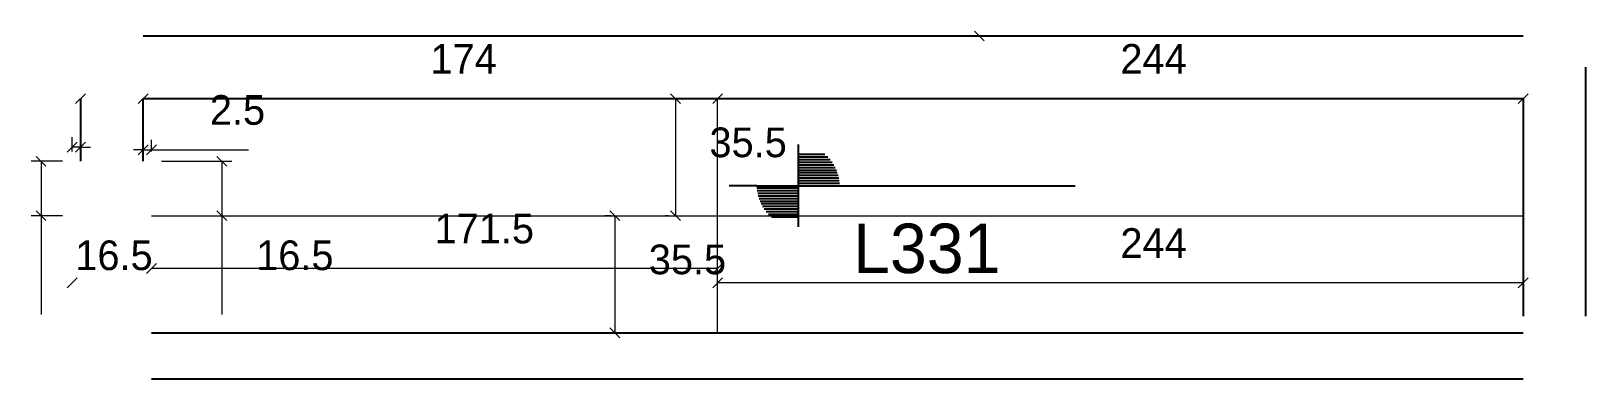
# Model space of a CAD drawing. Extents: x 4881 to 5352, y 1564 to 1669.
import ezdxf

# ---------------------------------------------------------------- set-up
doc = ezdxf.new("R2010")
doc.units = 0
for name, color, linetype in [('3', 3, 'Continuous'), ('4', 4, 'Continuous'), ('Painéis', 200, 'Continuous')]:
    doc.layers.add(name, color=color, linetype=linetype)

msp = doc.modelspace()

# ---------------------------------------------------------------- linework, layer by layer
at = {"layer": '3', "lineweight": 25}
for p, q in [((5113.46, 1635.05), (5113.46, 1610.05)), ((5113.46, 1632.06), (5121.57, 1632.06)), ((5113.46, 1631.27), (5122.41, 1631.27)), ((5113.46, 1630.48), (5123.12, 1630.48)), ((5113.46, 1629.68), (5123.72, 1629.68)), ((5113.46, 1628.89), (5124.23, 1628.89)), ((5113.46, 1628.1), (5124.66, 1628.1)), ((5113.46, 1627.3), (5125.02, 1627.3)), ((5113.46, 1626.51), (5125.31, 1626.51)), ((5113.46, 1625.72), (5125.55, 1625.72)), ((5113.46, 1624.93), (5125.73, 1624.93)), ((5100.96, 1622.55), (5092.53, 1622.55)), ((5100.96, 1622.55), (5125.96, 1622.55)), ((5113.46, 1621.76), (5100.96, 1621.76)), ((5113.46, 1620.96), (5101.06, 1620.96)), ((5113.46, 1620.17), (5101.19, 1620.17)), ((5113.46, 1624.13), (5125.86, 1624.13)), ((5113.46, 1623.34), (5125.96, 1623.34)), ((5125.96, 1622.55), (5197.38, 1622.55)), ((5113.46, 1619.38), (5101.37, 1619.38)), ((5113.46, 1618.58), (5101.6, 1618.58)), ((5113.46, 1617.79), (5101.9, 1617.79)), ((5113.46, 1617), (5102.26, 1617)), ((5113.46, 1616.21), (5102.69, 1616.21)), ((5113.46, 1615.41), (5103.19, 1615.41)), ((5113.46, 1614.62), (5103.79, 1614.62)), ((5113.46, 1613.83), (5104.5, 1613.83)), ((5113.46, 1613.03), (5105.35, 1613.03)), ((4917.57, 1577.94), (5333.07, 1577.94)), ((4917.57, 1563.94), (5333.07, 1563.94))]:
    msp.add_line(p, q, dxfattribs=at)
for points in [[(5333.07, 1667.94), (4915.07, 1667.94)], [(5352.07, 1582.94), (5352.07, 1658.44)], [(4896.07, 1648.94), (4896.07, 1629.94)], [(4915.07, 1629.94), (4915.07, 1648.94)], [(4915.07, 1648.94), (5333.07, 1648.94)], [(5333.07, 1648.94), (5333.07, 1582.94)]]:
    msp.add_lwpolyline(points, dxfattribs=at)
at = {"layer": 'Painéis', "lineweight": 18}
for p, q in [((5166.83, 1669.44), (5169.83, 1666.44)), ((4894.57, 1647.44), (4897.57, 1650.44)), ((4916.57, 1650.44), (4913.57, 1647.44)), ((5089.07, 1648.94), (4915.07, 1648.94)), ((5074.04, 1648.94), (5073.29, 1648.94)), ((5077.79, 1647.44), (5074.79, 1650.44)), ((5076.29, 1648.94), (5076.29, 1613.44)), ((5087.57, 1647.44), (5090.57, 1650.44)), ((5090.57, 1650.44), (5087.57, 1647.44)), ((5333.07, 1648.94), (5089.07, 1648.94)), ((5089.07, 1577.94), (5089.07, 1648.94)), ((5331.57, 1647.44), (5334.57, 1650.44)), ((4892.07, 1632.74), (4895.07, 1635.74)), ((4893.57, 1632.94), (4893.57, 1637.24)), ((4897.57, 1635.74), (4894.57, 1632.74)), ((4896.07, 1632.94), (4896.07, 1637.24)), ((4913.57, 1631.92), (4916.57, 1634.92)), ((4915.07, 1632.94), (4915.07, 1636.42)), ((4919.07, 1634.92), (4916.07, 1631.92)), ((4917.57, 1632.94), (4917.57, 1636.42)), ((4890.57, 1629.94), (4881.1, 1629.94)), ((4885.6, 1628.44), (4882.6, 1631.44)), ((4884.1, 1629.94), (4884.1, 1613.44)), ((4896.07, 1634.24), (4893.57, 1634.24)), ((4896.07, 1634.24), (4899.07, 1634.24)), ((4915.07, 1633.42), (4912.07, 1633.42)), ((4915.07, 1633.42), (4917.57, 1633.42)), ((4917.57, 1633.42), (4946.93, 1633.42)), ((4920.57, 1629.94), (4941.88, 1629.94)), ((4940.38, 1628.44), (4937.38, 1631.44)), ((4938.88, 1629.94), (4938.88, 1613.44)), ((4890.57, 1613.44), (4881.1, 1613.44)), ((4882.6, 1614.94), (4885.6, 1611.94)), ((4884.1, 1613.44), (4884.1, 1583.47)), ((4917.57, 1613.44), (5333.07, 1613.44)), ((4920.57, 1613.44), (4941.88, 1613.44)), ((4937.38, 1614.94), (4940.38, 1611.94)), ((4938.88, 1613.44), (4938.88, 1583.47)), ((5056.8, 1613.44), (5054.91, 1613.44)), ((5059.41, 1611.94), (5056.41, 1614.94)), ((5057.91, 1613.44), (5057.91, 1577.94)), ((5074.04, 1613.44), (5073.29, 1613.44)), ((5074.79, 1614.94), (5077.79, 1611.94)), ((4919.07, 1598.96), (4916.07, 1595.96)), ((5089.07, 1597.46), (4917.57, 1597.46)), ((5087.57, 1595.96), (5090.57, 1598.96)), ((4892.07, 1591.6), (4895.07, 1594.6)), ((5090.57, 1594.6), (5087.57, 1591.6)), ((5333.07, 1593.1), (5089.07, 1593.1)), ((5331.57, 1591.6), (5334.57, 1594.6)), ((5056.8, 1577.94), (5054.91, 1577.94)), ((5056.41, 1579.44), (5059.41, 1576.44))]:
    msp.add_line(p, q, dxfattribs=at)

# ---------------------------------------------------------------- texts
at = {"layer": '4'}
msp.add_text('L331', height=15, dxfattribs=at).set_placement((5130.11, 1596.04))
at = {"layer": 'Painéis'}
for s, p in [('174', (5002.07, 1656.51)), ('244', (5211.07, 1656.51)), ('2.5', (4935.25, 1641.02)), ('35.5', (5086.59, 1631.19)), ('171.5', (5003.32, 1605.06)), ('16.5', (4894.5, 1596.95)), ('16.5', (4949.28, 1596.95)), ('244', (5211.07, 1600.66)), ('35.5', (5068.21, 1595.69))]:
    msp.add_text(s, height=9, dxfattribs=at).set_placement(p)

doc.saveas('drawing.dxf')
